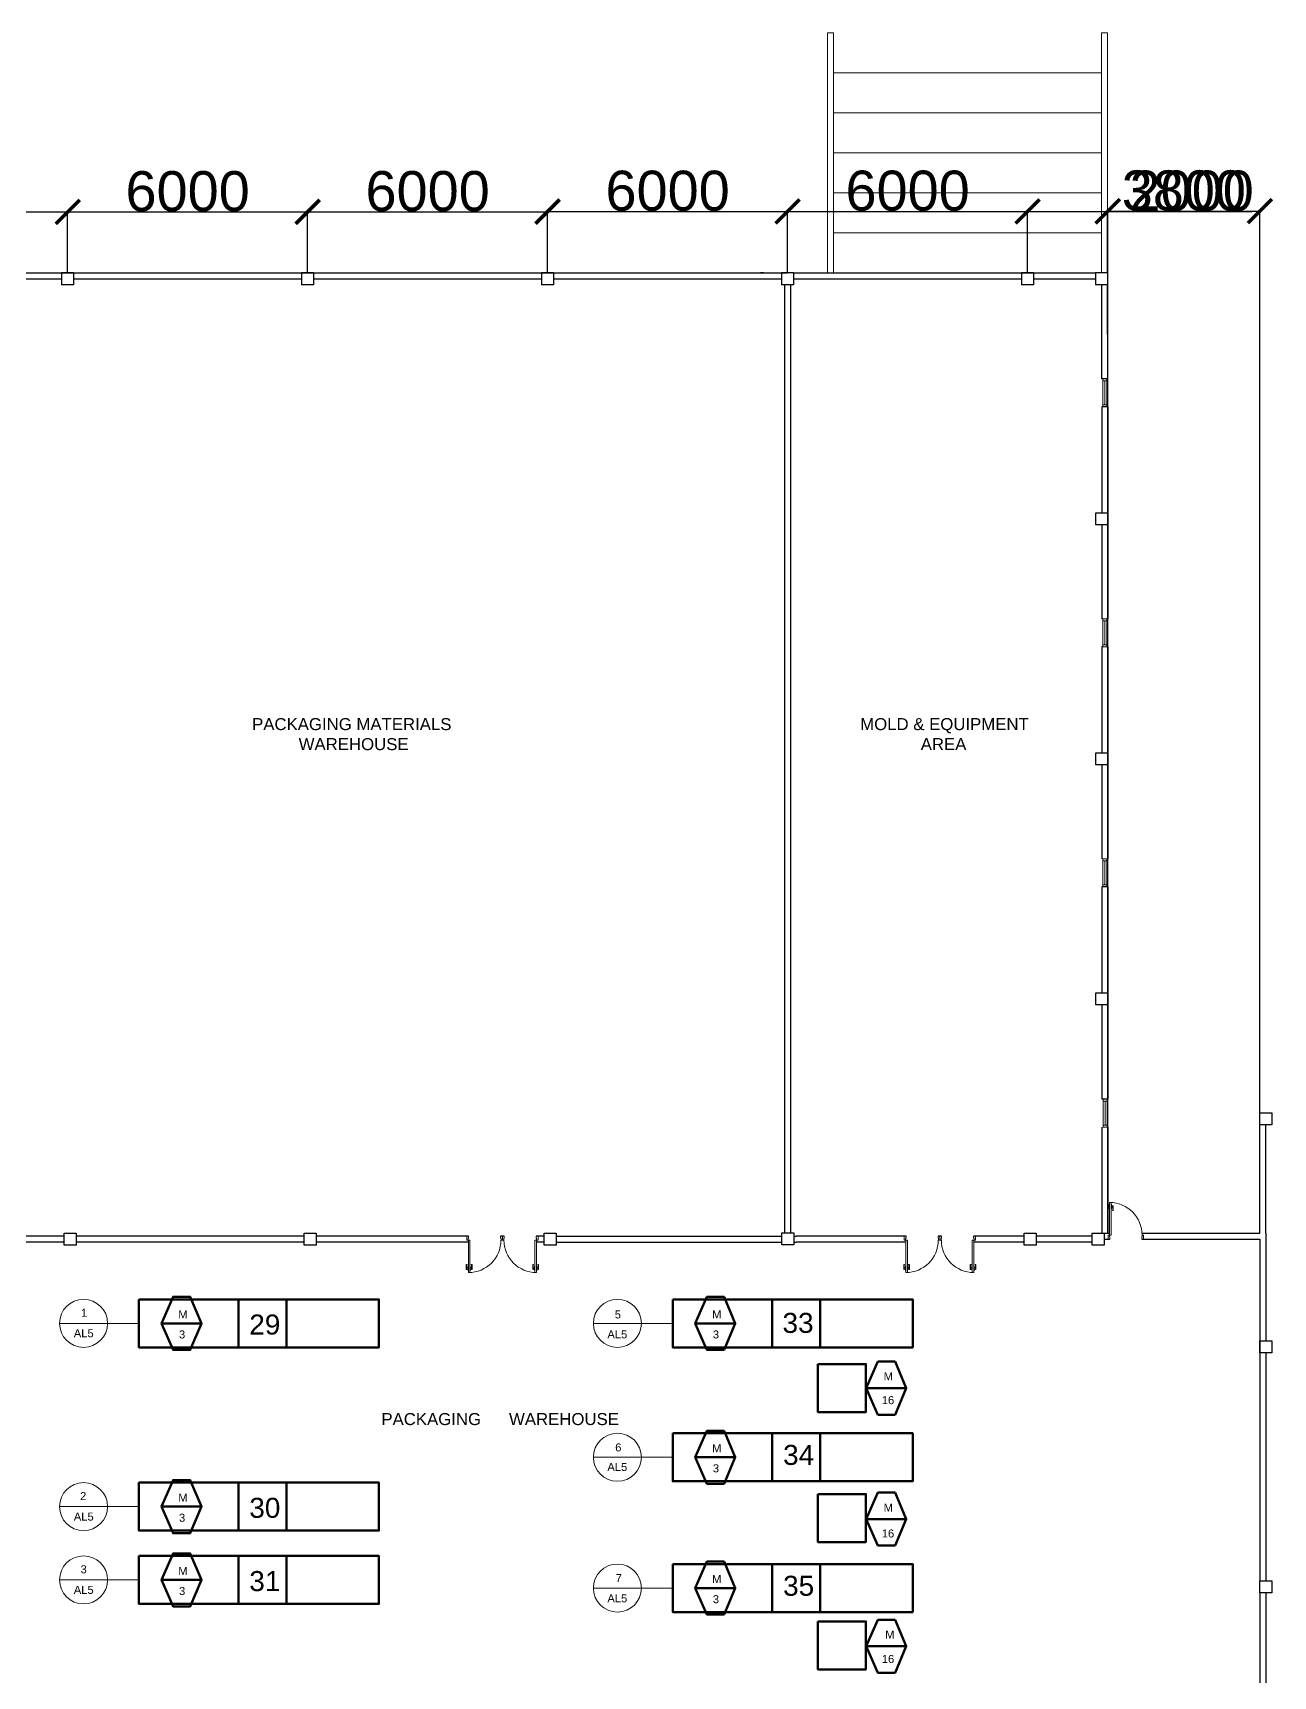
# Model space of a CAD drawing. Header units: millimetres. Extents: x 3339 to 2017737, y 4955 to 2748989.
# Drawn here: x 1122564 to 1153572, y 1548575 to 1589651 of the extents above; entities that cross this region are included whole.
import ezdxf

# ---------------------------------------------------------------- set-up
doc = ezdxf.new("R2010")
doc.units = ezdxf.units.MM
doc.header["$LTSCALE"] = 30
for name, color, linetype, lineweight in [('A-DETL-GENF', 92, 'Continuous', 13), ('A-DOOR', 31, 'Continuous', 13), ('A-GLAZ', 151, 'Continuous', 13), ('MACH BLOCK', 41, 'Continuous', 5), ('MACH BLOCK2', 28, 'Continuous', 60), ('STAIR', 1, 'Continuous', 5), ('T-WAL', 4, 'Continuous', 5), ('TEXT MACHLAYOUT', 255, 'Continuous', 5)]:
    doc.layers.add(name, color=color, linetype=linetype, lineweight=lineweight)
doc.layers.add('MACHINE LAYOUT', color=8, linetype='Continuous')
doc.layers.add('POSTE', color=50, linetype='Continuous')
doc.styles.get("Standard").update_dxf_attribs({"font": 'arial.ttf'})
doc.dimstyles.new('ISO-25', dxfattribs={"dimtxt": 1000, "dimasz": 600, "dimexe": 1.25, "dimexo": 0.625, "dimtad": 1, "dimtxsty": 'Standard', "dimblk": 'ARCHTICK', "dimcen": 2.5, "dimclrd": 4, "dimadec": 0, "dimazin": 0, "dimtfac": 1, "dimtmove": 0, "dimatfit": 3, "dimfxl": 1, "dimarcsym": 0})

# ---------------------------------------------------------------- blocks, each defined once
blk = doc.blocks.new('POSTE.COM')
at = {"layer": 'POSTE'}
blk.add_lwpolyline([(-300, 300), (0, 300), (0, 0), (-300, 0)], close=True, dxfattribs=at)
blk = doc.blocks.new('POSTE bot left')
at = {"layer": 'POSTE'}
blk.add_lwpolyline([(0, 300), (300, 300), (300, 0), (0, 0)], close=True, dxfattribs=at)
blk = doc.blocks.new('Poste 3')
at = {"layer": 'POSTE'}
blk.add_lwpolyline([(0, 0), (300, 0), (300, -300), (0, -300)], close=True, dxfattribs=at)
blk = doc.blocks.new('D4')
at = {"layer": 'A-DETL-GENF'}
for p, q in [((-1072, -29), (-1072, -112)), ((-1052, -29), (-1072, -29)), ((-1060, -41), (-1072, -30)), ((-1072, -112), (-1060, -112)), ((-1059, -112), (-1072, -112)), ((-1072, -112), (-1072, -150)), ((-1072, -150), (-1059, -150)), ((-1060, -112), (-1060, -41)), ((-1060, -41), (-1052, -41)), ((-1059, -150), (-1059, -112)), ((-1059, -115), (-1059, -147)), ((-1027, -115), (-1059, -115)), ((-1059, -147), (-1027, -147)), ((-1052, -41), (-1052, -29)), ((-1021, -74), (-1027, -80)), ((-1027, -80), (-1027, -182)), ((-1027, -147), (-1027, -115)), ((-1027, -182), (-1021, -188)), ((-1021, -188), (-1021, -74)), ((-974, -80), (-981, -74)), ((-981, -74), (-981, -188)), ((-981, -188), (-974, -182)), ((-974, -182), (-974, -80)), ((-943, -115), (-974, -115)), ((-974, -115), (-974, -147)), ((-974, -147), (-943, -147)), ((-930, -29), (-949, -29)), ((-949, -29), (-949, -41)), ((-949, -41), (-941, -41)), ((-943, -112), (-943, -150)), ((-930, -112), (-943, -112)), ((-943, -147), (-943, -115)), ((-943, -150), (-930, -150)), ((-941, -41), (-930, -30)), ((-941, -41), (-941, -112)), ((-941, -112), (-930, -112)), ((-930, -112), (-930, -29)), ((-930, -150), (-930, -112))]:
    blk.add_line(p, q, dxfattribs=at)
at = {"layer": 'A-DOOR', "lineweight": 18}
for p, q in [((-1059, 683), (-1024, 683)), ((-1014, 683), (-1059, 683)), ((-1059, 683), (-1059, 583)), ((-1059, 583), (-1024, 583)), ((-1024, 583), (-1024, 626)), ((-1024, 626), (-1014, 626)), ((-981, 583), (-1021, 583)), ((-1021, 583), (-1021, -231)), ((-1014, 626), (-1014, 683)), ((-981, -231), (-981, 583)), ((-169, 683), (-214, 683)), ((-214, 683), (-214, 626)), ((-214, 626), (-204, 626)), ((-204, 683), (-169, 683)), ((-204, 626), (-204, 583)), ((-204, 583), (-169, 583)), ((-169, 583), (-169, 683)), ((-1021, -231), (-981, -231))]:
    blk.add_line(p, q, dxfattribs=at)
at = {"layer": 'A-DOOR'}
blk.add_arc((-1021, 583), 814, 270, 0, dxfattribs=at)
blk = doc.blocks.new('DOOR')
at = {"layer": 'A-DOOR', "xscale": -1}
blk.add_blockref('D4', (-1059, -683), dxfattribs=at)
blk = doc.blocks.new('D2')
at = {"layer": 'T-WAL', "xscale": -1, "rotation": 270}
blk.add_blockref('DOOR', (0, 0), dxfattribs=at)
at = {"layer": 'T-WAL', "rotation": 270}
blk.add_blockref('DOOR', (0, -1780), dxfattribs=at)
blk = doc.blocks.new('WEWED')
at = {"layer": 'STAIR'}
for p, q in [((-7000, 6000), (-7000, 0)), ((-6850, 6000), (-7000, 6000)), ((-6850, 6000), (-6850, 0)), ((-150, 0), (-150, 6000)), ((-150, 6000), (0, 6000)), ((0, 0), (0, 6000)), ((-6850, 4000), (-6850, 5000)), ((-6850, 5000), (-150, 5000)), ((-6850, 3000), (-6850, 4000)), ((-6850, 4000), (-150, 4000)), ((-6850, 2000), (-6850, 3000)), ((-6850, 3000), (-150, 3000)), ((-6850, 1000), (-6850, 2000)), ((-6850, 2000), (-150, 2000)), ((-6850, 0), (-6850, 1000)), ((-6850, 1000), (-150, 1000)), ((-6850, 0), (-7000, 0)), ((-150, 0), (0, 0))]:
    blk.add_line(p, q, dxfattribs=at)
blk = doc.blocks.new('POSTE')
for p, q in [((300, 300), (0, 300)), ((300, 0), (300, 300)), ((300, 0), (300, 0))]:
    blk.add_line(p, q)
blk.add_lwpolyline([(300, 0), (0, 0), (0, 300)])
blk = doc.blocks.new('_ArchTick')
at = {"color": 0, "linetype": 'ByBlock', "const_width": 0.15}
blk.add_lwpolyline([(-0.5, -0.5), (0.5, 0.5)], dxfattribs=at)
blk = doc.blocks.new('*D171')
at = {"layer": 'Defpoints', "color": 0, "transparency": 16777216}
for p in [(1123434, 1585175), (1117434, 1583651), (1123434, 1583651)]:
    blk.add_point(p, dxfattribs=at)
at = {"layer": 'MACHINE LAYOUT', "color": 0, "lineweight": -2, "transparency": 16777216}
for p, q in [((1117434, 1583652), (1117434, 1585176)), ((1123434, 1583652), (1123434, 1585176))]:
    blk.add_line(p, q, dxfattribs=at)
at = {"layer": 'MACHINE LAYOUT', "color": 4, "lineweight": -2, "transparency": 16777216}
blk.add_line((1117434, 1585175), (1123434, 1585175), dxfattribs=at)
at = {"layer": 'MACHINE LAYOUT', "color": 4, "lineweight": -2, "transparency": 16777216, "xscale": 600, "yscale": 600, "zscale": 600, "rotation": 180}
blk.add_blockref('_ArchTick', (1117434, 1585175), dxfattribs=at)
at = {"layer": 'MACHINE LAYOUT', "color": 4, "lineweight": -2, "transparency": 16777216, "xscale": 600, "yscale": 600, "zscale": 600}
blk.add_blockref('_ArchTick', (1123434, 1585175), dxfattribs=at)
at = {"layer": 'MACHINE LAYOUT', "color": 0, "transparency": 16777216, "insert": (1120434, 1585686), "char_height": 1000, "attachment_point": 5}
blk.add_mtext('6000', dxfattribs=at)
blk = doc.blocks.new('*D172')
at = {"layer": 'Defpoints', "color": 0, "transparency": 16777216}
for p in [(1129434, 1585175), (1123434, 1583651), (1129434, 1583651)]:
    blk.add_point(p, dxfattribs=at)
at = {"layer": 'MACHINE LAYOUT', "color": 0, "lineweight": -2, "transparency": 16777216}
for p, q in [((1123434, 1583652), (1123434, 1585177)), ((1129434, 1583652), (1129434, 1585177))]:
    blk.add_line(p, q, dxfattribs=at)
at = {"layer": 'MACHINE LAYOUT', "color": 4, "lineweight": -2, "transparency": 16777216}
blk.add_line((1123434, 1585175), (1129434, 1585175), dxfattribs=at)
at = {"layer": 'MACHINE LAYOUT', "color": 4, "lineweight": -2, "transparency": 16777216, "xscale": 600, "yscale": 600, "zscale": 600, "rotation": 180}
blk.add_blockref('_ArchTick', (1123434, 1585175), dxfattribs=at)
at = {"layer": 'MACHINE LAYOUT', "color": 4, "lineweight": -2, "transparency": 16777216, "xscale": 600, "yscale": 600, "zscale": 600}
blk.add_blockref('_ArchTick', (1129434, 1585175), dxfattribs=at)
at = {"layer": 'MACHINE LAYOUT', "color": 0, "transparency": 16777216, "insert": (1126434, 1585687), "char_height": 1000, "attachment_point": 5}
blk.add_mtext('6000', dxfattribs=at)
blk = doc.blocks.new('*D173')
at = {"layer": 'Defpoints', "color": 0, "transparency": 16777216}
for p in [(1135434, 1585178), (1129434, 1583651), (1135434, 1583651)]:
    blk.add_point(p, dxfattribs=at)
at = {"layer": 'MACHINE LAYOUT', "color": 0, "lineweight": -2, "transparency": 16777216}
for p, q in [((1129434, 1583652), (1129434, 1585179)), ((1135434, 1583652), (1135434, 1585179))]:
    blk.add_line(p, q, dxfattribs=at)
at = {"layer": 'MACHINE LAYOUT', "color": 4, "lineweight": -2, "transparency": 16777216}
blk.add_line((1129434, 1585178), (1135434, 1585178), dxfattribs=at)
at = {"layer": 'MACHINE LAYOUT', "color": 4, "lineweight": -2, "transparency": 16777216, "xscale": 600, "yscale": 600, "zscale": 600, "rotation": 180}
blk.add_blockref('_ArchTick', (1129434, 1585178), dxfattribs=at)
at = {"layer": 'MACHINE LAYOUT', "color": 4, "lineweight": -2, "transparency": 16777216, "xscale": 600, "yscale": 600, "zscale": 600}
blk.add_blockref('_ArchTick', (1135434, 1585178), dxfattribs=at)
at = {"layer": 'MACHINE LAYOUT', "color": 0, "transparency": 16777216, "insert": (1132434, 1585689), "char_height": 1000, "attachment_point": 5}
blk.add_mtext('6000', dxfattribs=at)
blk = doc.blocks.new('*D174')
at = {"layer": 'Defpoints', "color": 0, "transparency": 16777216}
for p in [(1141434, 1585187), (1135434, 1583651), (1141434, 1583651)]:
    blk.add_point(p, dxfattribs=at)
at = {"layer": 'MACHINE LAYOUT', "color": 0, "lineweight": -2, "transparency": 16777216}
for p, q in [((1135434, 1583652), (1135434, 1585188)), ((1141434, 1583652), (1141434, 1585188))]:
    blk.add_line(p, q, dxfattribs=at)
at = {"layer": 'MACHINE LAYOUT', "color": 4, "lineweight": -2, "transparency": 16777216}
blk.add_line((1135434, 1585187), (1141434, 1585187), dxfattribs=at)
at = {"layer": 'MACHINE LAYOUT', "color": 4, "lineweight": -2, "transparency": 16777216, "xscale": 600, "yscale": 600, "zscale": 600, "rotation": 180}
blk.add_blockref('_ArchTick', (1135434, 1585187), dxfattribs=at)
at = {"layer": 'MACHINE LAYOUT', "color": 4, "lineweight": -2, "transparency": 16777216, "xscale": 600, "yscale": 600, "zscale": 600}
blk.add_blockref('_ArchTick', (1141434, 1585187), dxfattribs=at)
at = {"layer": 'MACHINE LAYOUT', "color": 0, "transparency": 16777216, "insert": (1138434, 1585698), "char_height": 1000, "attachment_point": 5}
blk.add_mtext('6000', dxfattribs=at)
blk = doc.blocks.new('*D175')
at = {"layer": 'Defpoints', "color": 0, "transparency": 16777216}
for p in [(1147434, 1585189), (1141434, 1583651), (1147434, 1583651)]:
    blk.add_point(p, dxfattribs=at)
at = {"layer": 'MACHINE LAYOUT', "color": 0, "lineweight": -2, "transparency": 16777216}
for p, q in [((1141434, 1583652), (1141434, 1585190)), ((1147434, 1583652), (1147434, 1585190))]:
    blk.add_line(p, q, dxfattribs=at)
at = {"layer": 'MACHINE LAYOUT', "color": 4, "lineweight": -2, "transparency": 16777216}
blk.add_line((1141434, 1585189), (1147434, 1585189), dxfattribs=at)
at = {"layer": 'MACHINE LAYOUT', "color": 4, "lineweight": -2, "transparency": 16777216, "xscale": 600, "yscale": 600, "zscale": 600, "rotation": 180}
blk.add_blockref('_ArchTick', (1141434, 1585189), dxfattribs=at)
at = {"layer": 'MACHINE LAYOUT', "color": 4, "lineweight": -2, "transparency": 16777216, "xscale": 600, "yscale": 600, "zscale": 600}
blk.add_blockref('_ArchTick', (1147434, 1585189), dxfattribs=at)
at = {"layer": 'MACHINE LAYOUT', "color": 0, "transparency": 16777216, "insert": (1144434, 1585700), "char_height": 1000, "attachment_point": 5}
blk.add_mtext('6000', dxfattribs=at)
blk = doc.blocks.new('W1')
at = {"layer": 'A-GLAZ'}
for p, q in [((100, 650), (0, 650)), ((50, 50), (50, 650)), ((100, 50), (0, 50)), ((100, 0), (0, 0))]:
    blk.add_line(p, q, dxfattribs=at)
blk.add_lwpolyline([(100, 0), (100, 700), (0, 700), (0, 0)], dxfattribs=at)
blk = doc.blocks.new('*D188')
at = {"layer": 'Defpoints', "color": 0, "transparency": 16777216}
for p in [(1149434, 1585190), (1147434, 1583651), (1149434, 1583651)]:
    blk.add_point(p, dxfattribs=at)
at = {"layer": 'MACHINE LAYOUT', "color": 0, "lineweight": -2, "transparency": 16777216}
for p, q in [((1147434, 1583652), (1147434, 1585191)), ((1149434, 1583652), (1149434, 1585191))]:
    blk.add_line(p, q, dxfattribs=at)
at = {"layer": 'MACHINE LAYOUT', "color": 4, "lineweight": -2, "transparency": 16777216}
for p, q in [((1147434, 1585190), (1149434, 1585190)), ((1149434, 1585190), (1153036, 1585190))]:
    blk.add_line(p, q, dxfattribs=at)
at = {"layer": 'MACHINE LAYOUT', "color": 4, "lineweight": -2, "transparency": 16777216, "xscale": 600, "yscale": 600, "zscale": 600, "rotation": 180}
blk.add_blockref('_ArchTick', (1147434, 1585190), dxfattribs=at)
at = {"layer": 'MACHINE LAYOUT', "color": 4, "lineweight": -2, "transparency": 16777216, "xscale": 600, "yscale": 600, "zscale": 600}
blk.add_blockref('_ArchTick', (1149434, 1585190), dxfattribs=at)
at = {"layer": 'MACHINE LAYOUT', "color": 0, "transparency": 16777216, "insert": (1151535, 1585701), "char_height": 1000, "attachment_point": 5}
blk.add_mtext('2000', dxfattribs=at)
blk = doc.blocks.new('*D189')
at = {"layer": 'Defpoints', "color": 0, "transparency": 16777216}
for p in [(1153240, 1585194), (1149440, 1559651), (1153240, 1559651)]:
    blk.add_point(p, dxfattribs=at)
at = {"layer": 'MACHINE LAYOUT', "color": 0, "lineweight": -2, "transparency": 16777216}
for p, q in [((1149440, 1559652), (1149440, 1585195)), ((1153240, 1559652), (1153240, 1585195))]:
    blk.add_line(p, q, dxfattribs=at)
at = {"layer": 'MACHINE LAYOUT', "color": 4, "lineweight": -2, "transparency": 16777216}
blk.add_line((1149440, 1585194), (1153240, 1585194), dxfattribs=at)
at = {"layer": 'MACHINE LAYOUT', "color": 4, "lineweight": -2, "transparency": 16777216, "xscale": 600, "yscale": 600, "zscale": 600, "rotation": 180}
blk.add_blockref('_ArchTick', (1149440, 1585194), dxfattribs=at)
at = {"layer": 'MACHINE LAYOUT', "color": 4, "lineweight": -2, "transparency": 16777216, "xscale": 600, "yscale": 600, "zscale": 600}
blk.add_blockref('_ArchTick', (1153240, 1585194), dxfattribs=at)
at = {"layer": 'MACHINE LAYOUT', "color": 0, "transparency": 16777216, "insert": (1151340, 1585706), "char_height": 1000, "attachment_point": 5}
blk.add_mtext('3800', dxfattribs=at)
blk = doc.blocks.new('MC')
at = {"layer": 'MACH BLOCK'}
blk.add_line((0, 0), (1986, 0), dxfattribs=at)
blk.add_circle((600, 0), 600, dxfattribs=at)
blk = doc.blocks.new('MCB')
at = {"layer": 'MACH BLOCK2'}
blk.add_line((2547, 0), (3547, 0), dxfattribs=at)
for points in [[(1986, 600), (7986, 600), (7986, -600), (1986, -600)], [(2547, 0), (2840, 664), (3268, 664), (3547, 0), (3268, -664), (2840, -664)], [(4470, 600), (5670, 600), (5670, -600), (4470, -600)]]:
    blk.add_lwpolyline(points, close=True, dxfattribs=at)
at = {"layer": 'MACH BLOCK'}
blk.add_blockref('MC', (0, 0), dxfattribs=at)

msp = doc.modelspace()

# ---------------------------------------------------------------- linework, layer by layer
at = {"layer": 'MACH BLOCK2'}
for p, q in [((1143398.326, 1555772.601), (1144398.326, 1555772.601)), ((1143398.326, 1552502.308), (1144398.326, 1552502.308)), ((1143398.326, 1549321.549), (1144398.326, 1549321.549))]:
    msp.add_line(p, q, dxfattribs=at)
for points in [[(1143398.326, 1555772.601), (1143691.595, 1556436.994), (1144119.387, 1556436.994), (1144398.326, 1555772.601), (1144119.387, 1555108.207), (1143691.595, 1555108.207)], [(1142192.138, 1556376.472), (1143392.138, 1556376.472), (1143392.138, 1555176.472), (1142192.138, 1555176.472)], [(1142192.138, 1553124.207), (1143392.138, 1553124.207), (1143392.138, 1551924.207), (1142192.138, 1551924.207)], [(1143398.326, 1552502.308), (1143691.595, 1553166.701), (1144119.387, 1553166.701), (1144398.326, 1552502.308), (1144119.387, 1551837.914), (1143691.595, 1551837.914)], [(1142192.138, 1549941.027), (1143392.138, 1549941.027), (1143392.138, 1548741.027), (1142192.138, 1548741.027)], [(1143398.326, 1549321.549), (1143691.595, 1549985.942), (1144119.387, 1549985.942), (1144398.326, 1549321.549), (1144119.387, 1548657.156), (1143691.595, 1548657.156)]]:
    msp.add_lwpolyline(points, close=True, dxfattribs=at)
at = {"layer": 'MACHINE LAYOUT', "transparency": 33554585}
for p, q in [((1117434.306, 1583651.263), (1123284.306, 1583651.263)), ((1117584.306, 1583501.263), (1123284.306, 1583501.263)), ((1123284.306, 1583651.263), (1123434.306, 1583651.263)), ((1123434.306, 1583651.263), (1129434.306, 1583651.263)), ((1123434.306, 1583651.263), (1129284.306, 1583651.263)), ((1123584.306, 1583501.263), (1129284.306, 1583501.263)), ((1129434.306, 1583651.263), (1135284.306, 1583651.263)), ((1129584.306, 1583501.263), (1135284.306, 1583501.263)), ((1135284.306, 1583651.263), (1135434.306, 1583651.263)), ((1135434.306, 1583651.263), (1141284.306, 1583651.263)), ((1135584.306, 1583501.263), (1141284.306, 1583501.263)), ((1140834.306, 1583651.263), (1140759.306, 1583651.263)), ((1141284.306, 1583651.263), (1141434.306, 1583651.263)), ((1141584.306, 1583651.263), (1147284.306, 1583651.263)), ((1141584.306, 1583501.263), (1147284.306, 1583501.263)), ((1147284.306, 1583651.263), (1149042.806, 1583651.263)), ((1147284.306, 1583651.263), (1147434.306, 1583651.263)), ((1147434.306, 1583651.263), (1149134.306, 1583651.263)), ((1147584.306, 1583501.263), (1149042.806, 1583501.263)), ((1149042.806, 1583501.263), (1149134.306, 1583501.263)), ((1149290.42, 1583201.263), (1149290.42, 1583351.263)), ((1149290.42, 1583051.263), (1149290.42, 1583201.263)), ((1149433.99, 1583201.263), (1149434.306, 1583201.263)), ((1149434.306, 1583201.263), (1149434.306, 1583351.263)), ((1149438.944, 1581001.263), (1149434.306, 1583201.263)), ((1149290.42, 1581001.263), (1149290.42, 1583051.263)), ((1149440.42, 1581001.263), (1149290.42, 1581001.263)), ((1149290.42, 1580301.263), (1149290.42, 1577651.263)), ((1149440.42, 1580301.263), (1149290.42, 1580301.263)), ((1149440.42, 1580301.263), (1149440.42, 1575001.263)), ((1149440.42, 1577651.263), (1149440.42, 1580301.263)), ((1149140.42, 1577351.263), (1149140.42, 1577651.263)), ((1149290.42, 1577351.263), (1149290.42, 1575001.263)), ((1149318.448, 1575001.263), (1149290.42, 1575001.263)), ((1149440.42, 1575001.263), (1149418.448, 1575001.263)), ((1149290.42, 1574301.263), (1149290.42, 1571651.263)), ((1149318.448, 1574301.263), (1149290.42, 1574301.263)), ((1149440.42, 1574301.263), (1149418.448, 1574301.263)), ((1149440.42, 1574301.263), (1149440.42, 1569001.263)), ((1149440.42, 1571651.263), (1149440.42, 1574301.263)), ((1149290.42, 1571351.263), (1149290.42, 1569001.263)), ((1149290.42, 1568301.263), (1149290.42, 1565651.263)), ((1149440.42, 1568301.263), (1149290.42, 1568301.263)), ((1149440.42, 1568301.263), (1149440.42, 1563001.263)), ((1149440.42, 1565651.263), (1149440.42, 1568301.263)), ((1149140.42, 1565351.263), (1149140.42, 1565651.263)), ((1149290.42, 1565351.263), (1149290.42, 1563001.263)), ((1149440.42, 1563001.263), (1149290.42, 1563001.263)), ((1149290.42, 1562301.263), (1149290.42, 1559651.263)), ((1149440.42, 1562301.263), (1149440.42, 1559651.263)), ((1149440.42, 1559651.263), (1149440.42, 1562301.263)), ((1153240.419, 1559651.263), (1153240.419, 1562353.979)), ((1153390.419, 1559651.263), (1153390.419, 1562353.979)), ((1123348.919, 1559576.263), (1119883.757, 1559576.263)), ((1123348.919, 1559426.263), (1119883.757, 1559426.263)), ((1123348.919, 1559651.263), (1123648.919, 1559651.263)), ((1129348.919, 1559576.263), (1123648.919, 1559576.263)), ((1129348.919, 1559426.263), (1123648.919, 1559426.263)), ((1129348.919, 1559651.263), (1129648.919, 1559651.263)), ((1133459.429, 1559576.263), (1129648.919, 1559576.263)), ((1133452.429, 1559426.263), (1129648.919, 1559426.263)), ((1134349.429, 1559576.263), (1134259.429, 1559576.263)), ((1135348.919, 1559576.263), (1135149.429, 1559576.263)), ((1135348.919, 1559426.263), (1135156.429, 1559426.263)), ((1135348.919, 1559651.263), (1135648.919, 1559651.263)), ((1141591.776, 1559576.263), (1141648.919, 1559576.263)), ((1141591.776, 1559426.263), (1141648.919, 1559426.263)), ((1144393.919, 1559576.263), (1141648.919, 1559576.263)), ((1144386.919, 1559426.263), (1141648.919, 1559426.263)), ((1145283.919, 1559576.263), (1145193.919, 1559576.263)), ((1147348.919, 1559576.263), (1146083.919, 1559576.263)), ((1147348.919, 1559426.263), (1146090.919, 1559426.263)), ((1149048.919, 1559576.263), (1147648.919, 1559576.263)), ((1149048.919, 1559426.263), (1147648.919, 1559426.263)), ((1149048.919, 1559351.263), (1149048.919, 1559651.263)), ((1149348.919, 1559651.263), (1149481.746, 1559651.263)), ((1149348.919, 1559501.263), (1149488.746, 1559501.263)), ((1150288.746, 1559501.263), (1152998.919, 1559501.263)), ((1150294.209, 1559651.263), (1152998.919, 1559651.263)), ((1152998.919, 1559651.263), (1153240.419, 1559651.263)), ((1152998.919, 1559501.263), (1153240.419, 1559501.263)), ((1153240.419, 1559501.263), (1153240.419, 1550953.979)), ((1153240.419, 1559501.263), (1153240.419, 1550953.979)), ((1153390.419, 1559651.263), (1153390.419, 1556953.979)), ((1153390.419, 1556653.979), (1153390.419, 1550953.979)), ((1153240.419, 1550653.979), (1153240.419, 1542801.263)), ((1153240.419, 1550653.979), (1153240.419, 1542801.263)), ((1153390.419, 1550653.979), (1153390.419, 1544953.979))]:
    msp.add_line(p, q, dxfattribs=at)
at = {"layer": 'MACHINE LAYOUT'}
for p, q in [((1141359.306, 1583351.263), (1141359.306, 1559652.125)), ((1141509.306, 1583351.263), (1141509.306, 1559652.125))]:
    msp.add_line(p, q, dxfattribs=at)
at = {"layer": 'MACHINE LAYOUT', "transparency": 33554585}
msp.add_lwpolyline([(1135648.919, 1559576.263), (1140542.362, 1559576.263), (1140842.362, 1559576.263), (1140895.817, 1559576.263), (1141291.776, 1559576.263)], dxfattribs=at)
at = {"layer": 'MACHINE LAYOUT'}
msp.add_lwpolyline([(1135648.919, 1559426.263), (1140542.362, 1559426.263), (1140842.362, 1559426.263), (1140895.817, 1559426.263), (1141291.776, 1559426.263)], dxfattribs=at)

# ---------------------------------------------------------------- block references
at = {"layer": 'MACHINE LAYOUT', "transparency": 33554585}
for name, p in [('WEWED', (1149434.306, 1583651.263)), ('POSTE bot left', (1149140.42, 1577351.263)), ('POSTE bot left', (1149140.42, 1571351.263)), ('POSTE bot left', (1149140.42, 1565351.263)), ('POSTE.COM', (1153540.419, 1562353.979)), ('Poste 3', (1123348.919, 1559651.263)), ('Poste 3', (1129348.919, 1559651.263)), ('Poste 3', (1135348.919, 1559651.263)), ('Poste 3', (1141291.776, 1559652.125)), ('Poste 3', (1147348.919, 1559651.263)), ('POSTE bot left', (1149048.919, 1559351.263)), ('POSTE.COM', (1153540.419, 1556653.979)), ('POSTE.COM', (1153540.419, 1550653.979))]:
    msp.add_blockref(name, p, dxfattribs=at)
for name, p, rotation in [('W1', (1149415.272, 1581001.263), 180), ('W1', (1149418.448, 1575001.263), 180), ('W1', (1149415.228, 1569001.263), 180), ('W1', (1149419.582, 1563001.263), 180), ('DOOR', (1149443.746, 1559501.263), 180), ('D2', (1133414.429, 1559576.263), 90), ('D2', (1144348.919, 1559576.263), 90)]:
    msp.add_blockref(name, p, dxfattribs=dict(at, rotation=rotation))
at = {"layer": 'POSTE', "transparency": 33554585, "xscale": -1, "rotation": 180}
for p in [(1123284.306, 1583651.263), (1129284.306, 1583651.263), (1135284.306, 1583651.263), (1141284.306, 1583651.263), (1147284.306, 1583651.263), (1149134.306, 1583651.263)]:
    msp.add_blockref('POSTE', p, dxfattribs=at)
at = {"layer": 'TEXT MACHLAYOUT'}
for p in [(1123231.875, 1557393.557), (1136577.583, 1557393.557), (1136577.583, 1554046.278), (1123231.875, 1552811.613), (1123231.875, 1550980.492), (1136577.583, 1550775.898)]:
    msp.add_blockref('MCB', p, dxfattribs=at)

# ---------------------------------------------------------------- texts
at = {"layer": 'TEXT MACHLAYOUT', "attachment_point": 1}
for s, width, gutter_width, insert, char_height in [('PACKAGING MATERIALS \\P          WAREHOUSE', 5964.3601, 1500, (1128045.826, 1572522.191), 300), ('MOLD & EQUIPMENT\\P             AREA', 5964.3601, 1500, (1143248.646, 1572522.191), 300), ('1 ', 791.755, 1000, (1123768.107, 1557758.583), 200), ('M ', 794.47165, 1000, (1126200.344, 1557716.834), 200), ('29 ', 1598.63185, 2500, (1127975.168, 1557614.096), 500), ('5', 380.09933, 1500, (1137112.387, 1557716.435), 200), ('M ', 794.47165, 1000, (1139546.053, 1557716.834), 200), ('33', 1598.63185, 2500, (1141306.054, 1557654.56), 500), ('AL5', 513.73416, 1000, (1123587.62, 1557244.683), 200), ('3', 317.79248, 1000, (1126218.529, 1557216.13), 200), ('AL5', 513.73416, 1000, (1136927.559, 1557218.834), 200), ('3', 317.79248, 1000, (1139564.238, 1557216.13), 200), ('M ', 794.47165, 1000, (1143834.645, 1556170.407), 200), ('16\\P ', 794.47165, 1000, (1143787.654, 1555573.504), 200), ('PACKAGING      WAREHOUSE', 8167.63992, 1500, (1131278.519, 1555150.713), 300), ('6', 380.09933, 1500, (1137123.321, 1554391.506), 200), ('M ', 794.47165, 1000, (1139546.053, 1554369.555), 200), ('34 ', 1598.63185, 2500, (1141320.877, 1554354.781), 500), ('AL5', 513.73416, 1000, (1136927.559, 1553903.291), 200), ('3', 317.79248, 1000, (1139564.238, 1553868.851), 200), ('2 ', 791.755, 1000, (1123745.219, 1553176.639), 200), ('M ', 794.47165, 1000, (1126200.344, 1553134.89), 200), ('30 ', 1598.63185, 2500, (1127975.168, 1553032.153), 500), ('M ', 794.47165, 1000, (1143834.645, 1552889.458), 200), ('AL5', 513.73416, 1000, (1123587.62, 1552662.739), 200), ('3', 317.79248, 1000, (1126218.529, 1552634.186), 200), ('16\\P ', 794.47165, 1000, (1143787.654, 1552240.639), 200), ('3 ', 791.755, 1000, (1123756.721, 1551345.518), 200), ('M ', 794.47165, 1000, (1126200.344, 1551303.769), 200), ('31 ', 1598.63185, 2500, (1127975.168, 1551201.031), 500), ('7', 380.09933, 1500, (1137134.202, 1551123.977), 200), ('M ', 794.47165, 1000, (1139546.053, 1551099.174), 200), ('35 ', 1598.63185, 2500, (1141320.877, 1551083.947), 500), ('AL5', 513.73416, 1000, (1123587.62, 1550831.618), 200), ('3', 317.79248, 1000, (1126218.529, 1550803.065), 200), ('AL5', 513.73416, 1000, (1136927.559, 1550619.718), 200), ('3', 317.79248, 1000, (1139564.238, 1550598.471), 200), ('M ', 794.47165, 1000, (1143873.818, 1549713.735), 200), ('16\\P ', 794.47165, 1000, (1143787.654, 1549102.72), 200)]:
    msp.add_mtext_dynamic_manual_height_columns(s, width=width, gutter_width=gutter_width, heights=[0], dxfattribs=dict(at, insert=insert, char_height=char_height))

# ---------------------------------------------------------------- dimensions: what is measured, and where the dimension line sits
at = {"layer": 'MACHINE LAYOUT', "transparency": 33554585}
for base, p1, p2, picture, middle in [((1123434.306, 1585174.606), (1117434.306, 1583651.263), (1123434.306, 1583651.263), '*D171', (1120434.306, 1585685.804)), ((1129434.306, 1585175.324), (1123434.306, 1583651.263), (1129434.306, 1583651.263), '*D172', (1126434.306, 1585686.522)), ((1135434.306, 1585178.069), (1129434.306, 1583651.263), (1135434.306, 1583651.263), '*D173', (1132434.306, 1585689.267)), ((1141434.306, 1585187.055), (1135434.306, 1583651.263), (1141434.306, 1583651.263), '*D174', (1138434.306, 1585698.253)), ((1147434.306, 1585188.748), (1141434.306, 1583651.263), (1147434.306, 1583651.263), '*D175', (1144434.306, 1585699.946)), ((1149434.306, 1585189.998), (1147434.306, 1583651.263), (1149434.306, 1583651.263), '*D188', (1151534.931, 1585701.196)), ((1153240.419, 1585194.092), (1149440.42, 1559651.263), (1153240.419, 1559651.263), '*D189', (1151340.42, 1585705.631))]:
    dim = msp.add_linear_dim(base=base, p1=p1, p2=p2, dimstyle='ISO-25', dxfattribs=at)
    dim.commit()
    dim.dimension.update_dxf_attribs({"geometry": picture, "text_midpoint": middle})

doc.saveas('drawing.dxf')
